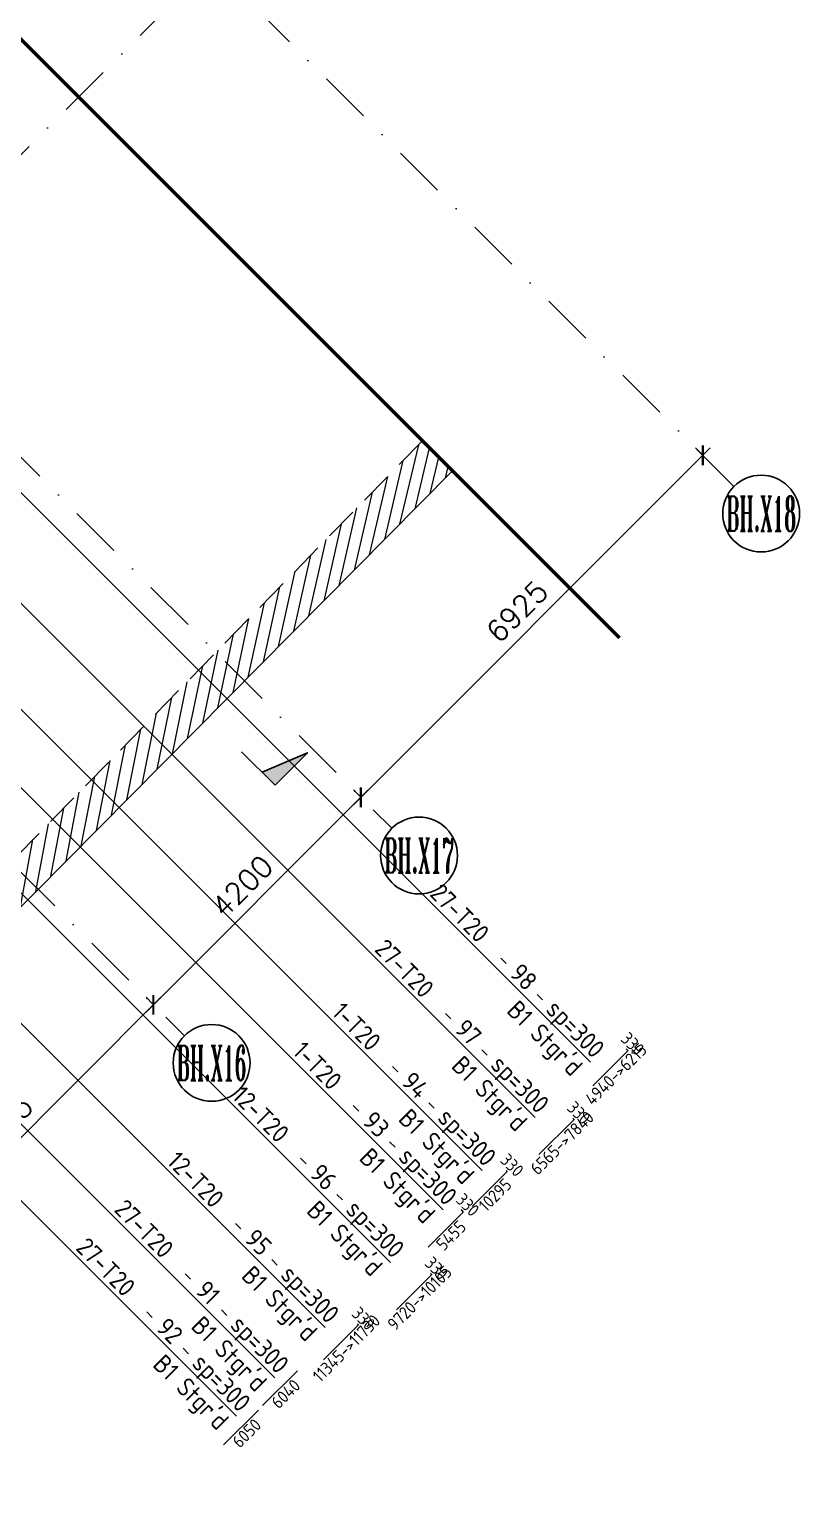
# Model space of a CAD drawing. Extents: x 660761725 to 1323371458, y 2734871439 to 5470067957.
# Drawn here: x 661364247 to 661375273, y 2735056324 to 2735077402 of the extents above; entities that cross this region are included whole.
import ezdxf
from ezdxf.enums import TextEntityAlignment as Align

# ---------------------------------------------------------------- set-up
doc = ezdxf.new("R2010")
doc.units = 0
for name, pattern in [('AXES', [1.95, 1.2, -0.25, 0.25, -0.25]), ('CENTER2', [28.575000000000003, 19.05, -3.175, 3.175, -3.175]), ('Hidden', [714.375, 476.25, -238.125]), ('sbp_axis_short', [10, 5, -2.5, 0, -2.5])]:
    doc.linetypes.add(name, pattern=pattern)
doc.layers.add('A-DETL', color=5, linetype='Continuous', lineweight=9, true_color=0x0000ff)
for name, color, linetype, lineweight in [('A-FLOR-PATT', 7, 'Continuous', 15), ('A-ROOF', 7, 'Continuous', 15), ('S-GRID', 7, 'Continuous', 9), ('S-GRID-IDEN', 7, 'Continuous', 13), ('S-MATCH LNE', 5, 'CENTER2', 40)]:
    doc.layers.add(name, color=color, linetype=linetype, lineweight=lineweight)
for name, color, linetype in [('S-AXIS', 20, 'AXES'), ('S-DIMO', 100, 'Continuous'), ('S-RDIMO', 8, 'Continuous'), ('S-RSYMB', 7, 'Continuous'), ('S-SCEL-INDT', 222, 'Continuous'), ('S-SIMPLETEXT', 7, 'Continuous')]:
    doc.layers.add(name, color=color, linetype=linetype)
doc.styles.add('ARMACAD', font='isocp.shx')
doc.styles.add('ROMANS', font='romans.shx')
doc.styles.add('ROMANT', font='romant')
doc.dimstyles.new('S-DIMO-100', dxfattribs={"dimscale": 100, "dimtxt": 3, "dimasz": 2, "dimexe": 1.5, "dimexo": 1.5, "dimgap": 1.5, "dimtad": 1, "dimdec": 0, "dimzin": 12, "dimdsep": 46, "dimtxsty": 'ROMANS', "dimblk": 'ARCHTICK', "dimcen": 0.09, "dimdle": 1.5, "dimclrd": 8, "dimclre": 8, "dimclrt": 4, "dimadec": 0, "dimazin": 3, "dimtfac": 1, "dimtdec": 0, "dimtix": 1, "dimtmove": 1, "dimatfit": 3, "dimfxl": 1, "dimtolj": 1, "dimtzin": 0, "dimarcsym": 0})

# ---------------------------------------------------------------- blocks, each defined once
blk = doc.blocks.new('_ARCHTICK')
at = {"color": 0, "linetype": 'ByBlock', "const_width": 0.15}
blk.add_lwpolyline([(-0.5, -0.5), (0.5, 0.5)], dxfattribs=at)
blk = doc.blocks.new('*D121')
at = {"layer": 'S-DIMO', "color": 8, "lineweight": -2, "transparency": 16777216}
for p, q in [((662698866.204118, 2734567715.402343), (662693757.3567626, 2734562606.55671)), ((662698754.0712415, 2734567615.403187), (662698654.0720837, 2734567715.402379)), ((662693857.3567817, 2734562718.688727), (662693757.3567984, 2734562818.688745))]:
    blk.add_line(p, q, dxfattribs=at)
at = {"layer": 'S-DIMO', "color": 8, "lineweight": -2, "transparency": 16777216, "xscale": 200, "yscale": 200, "zscale": 200}
for p, rotation in [((662698760.138083, 2734567609.336344), 44.99999034024764), ((662693863.4227977, 2734562712.622709), 224.9999903402476)]:
    blk.add_blockref('_ARCHTICK', p, dxfattribs=dict(at, rotation=rotation))
at = {"layer": 'S-DIMO', "color": 4, "transparency": 16777216, "insert": (662696099.6484418, 2734565373.111597), "char_height": 300, "width": 199.5440968434552, "attachment_point": 5, "rotation": 44.999990340247656, "style": 'ROMANS'}
blk.add_mtext('\\A1;6925', dxfattribs=at)
blk = doc.blocks.new('*D122')
at = {"layer": 'S-DIMO', "color": 8, "lineweight": -2, "transparency": 16777216}
for p, q in [((662693969.4893334, 2734562818.688209), (662690787.5082815, 2734559636.70823)), ((662693857.3567817, 2734562718.688727), (662693757.3572989, 2734562818.688244)), ((662690887.5083007, 2734559748.840247), (662690787.5083172, 2734559848.840264))]:
    blk.add_line(p, q, dxfattribs=at)
at = {"layer": 'S-DIMO', "color": 8, "lineweight": -2, "transparency": 16777216, "xscale": 200, "yscale": 200, "zscale": 200}
for p, rotation in [((662693863.4232981, 2734562712.622209), 44.99999034024764), ((662690893.5743165, 2734559742.774229), 224.9999903402476)]:
    blk.add_blockref('_ARCHTICK', p, dxfattribs=dict(at, rotation=rotation))
at = {"layer": 'S-DIMO', "color": 4, "transparency": 16777216, "insert": (662692166.3668088, 2734561439.830289), "char_height": 300, "width": 199.5440968434552, "attachment_point": 5, "rotation": 44.999990340247656, "style": 'ROMANS'}
blk.add_mtext('\\A1;4200', dxfattribs=at)
blk = doc.blocks.new('*D123')
at = {"layer": 'S-DIMO', "color": 8, "lineweight": -2, "transparency": 16777216}
for p, q in [((662690999.6410098, 2734559848.83957), (662686880.7433155, 2734555729.943264)), ((662690887.5083007, 2734559748.840247), (662690787.5089755, 2734559848.839605)), ((662686980.7433349, 2734555842.075281), (662686880.7433512, 2734555942.075298))]:
    blk.add_line(p, q, dxfattribs=at)
at = {"layer": 'S-DIMO', "color": 8, "lineweight": -2, "transparency": 16777216, "xscale": 200, "yscale": 200, "zscale": 200}
for p, rotation in [((662690893.5749748, 2734559742.773571), 44.99999034024764), ((662686986.8093505, 2734555836.009264), 224.9999903402476)]:
    blk.add_blockref('_ARCHTICK', p, dxfattribs=dict(at, rotation=rotation))
at = {"layer": 'S-DIMO', "color": 4, "transparency": 16777216, "insert": (662688728.0601642, 2734558001.523488), "char_height": 300, "width": 199.5440968434552, "attachment_point": 5, "rotation": 44.999990340247656, "style": 'ROMANS'}
blk.add_mtext('\\A1;5525', dxfattribs=at)
blk = doc.blocks.new('*U1142')
at = {"layer": 'S-AXIS', "color": 3, "linetype": 'Continuous'}
blk.add_circle((0, 5.5), 5.5, dxfattribs=at)
at = {"layer": 'S-AXIS', "color": 3, "linetype": 'Continuous', "ltscale": 0.5, "style": 'ROMANT', "width": 0.4, "flags": 8}
blk.add_attdef('A', text='', height=5, dxfattribs=at).set_placement((0, 5.5), align=Align.MIDDLE_CENTER)
blk = doc.blocks.new('*U1141')
at = {"layer": 'S-SCEL-INDT'}
blk.add_line((-1.598034076772778e-05, -9.017526509425661), (-4.236298395894313e-05, 0), dxfattribs=at)
blk.add_lwpolyline([(-1.598034251388655e-05, -9.017526509426535), (-2.729673832266011e-05, -5.517526509764139), (8.74998401881464, -9.017498218424205), (-1.598034251388655e-05, -9.017526509426535)], dxfattribs=at)
blk.add_solid([(8.749984018815223, -9.017498218424496), (-1.598034076772778e-05, -9.017526509423043), (4.374978361036412, -7.267512364094754), (-2.729674239717861e-05, -5.517526509763265)], dxfattribs=at)
blk = doc.blocks.new('I am… Limitless.')
at = {"layer": 'S-SCEL-INDT', "xscale": 75.00000000000088, "yscale": 75.00000000000088, "zscale": 75.00000000000088, "rotation": 45.05050549450826}
blk.add_blockref('*U1141', (662404945.193927, 2734563363.562346), dxfattribs=at)
blk = doc.blocks.new('I am… Atomic.')
at = {"layer": 'A-FLOR-PATT', "transparency": 33554600}
h = blk.add_hatch(dxfattribs=at)
h.set_pattern_fill('ANSI31', color=8, scale=50, angle=30, style=0)
h.set_pattern_definition([(74.99999999999999, (0, 0), (-153.3407249233896, 41.08752341002518), [])])
h.paths.add_polyline_path([(662379129.8428366, 2734572854.771638), (662378841.1105785, 2734572643.884321), (662379625.867961, 2734571935.721013), (662379914.8579589, 2734572146.375746)])
h.paths.add_polyline_path([(662407967.0689715, 2734567385.984937), (662407536.2223183, 2734567816.83159), (662398987.1276885, 2734559064.274018), (662393889.4056096, 2734562560.874372), (662393685.5193458, 2734562336.933021), (662399210.0475222, 2734558547.58027)])
at = {"layer": 'A-DETL', "color": 8, "linetype": 'Hidden', "lineweight": 9, "flags": 128}
blk.add_lwpolyline([(662407536.2223183, 2734567816.83159), (662398987.1276886, 2734559064.274018)], dxfattribs=at)
at = {"layer": 'A-ROOF', "color": 8, "lineweight": 13}
blk.add_lwpolyline([(662399210.0475222, 2734558547.58027), (662407967.0689714, 2734567385.984937)], dxfattribs=at)
at = {"layer": 'S-MATCH LNE', "ltscale": 50, "const_width": 50}
blk.add_lwpolyline([(662392634.5624754, 2734582718.491432), (662410357.5035155, 2734564995.550393)], dxfattribs=at)
blk = doc.blocks.new('cadf_10')
at = {"color": 1}
for p, q in [((-4.158496580606208, 1.201089783226742), (-5.644468778018359, 1.201089783226742)), ((4.158496580606207, 1.201089783226742), (5.644468778018359, 1.201089783226742))]:
    blk.add_line(p, q, dxfattribs=at)
at = {"style": 'ARMACAD'}
for tag, p in [('$COM1', (-10.93526643674234, 2.542619974829577)), ('$COM2', (-9.757982686735758, -5.302973364669228))]:
    blk.add_attdef(tag, text='', height=3.5, dxfattribs=at).set_placement(p, align=Align.BOTTOM_RIGHT)
at = {"color": 1, "style": 'ARMACAD'}
blk.add_attdef('$NUM', text='', height=3.5, dxfattribs=at).set_placement((0, 0), align=Align.CENTER)
blk = doc.blocks.new('*U474', base_point=(661363907.0387882, 2735062592.294371))
at = {"layer": 'S-RSYMB'}
blk.add_lwpolyline([(661363907.0387882, 2735062342.294384), (661364407.0387882, 2735062842.294357)], dxfattribs=at)
at = {"layer": 'S-RSYMB', "style": 'ARMACAD'}
blk.add_attdef('D0', text='', height=180, rotation=44.99999841494726, dxfattribs=at).set_placement((661364238.3560658, 2735062510.977088), align=Align.MIDDLE_CENTER)
blk = doc.blocks.new('*U475', base_point=(661368085.8936762, 2735056779.418417))
at = {"layer": 'S-RSYMB'}
blk.add_lwpolyline([(661368085.8936762, 2735056529.418431), (661368585.8936762, 2735057029.418404)], dxfattribs=at)
at = {"layer": 'S-RSYMB', "style": 'ARMACAD'}
blk.add_attdef('D0', text='', height=180, rotation=44.99999841097804, dxfattribs=at).set_placement((661368417.2109537, 2735056698.101135), align=Align.MIDDLE_CENTER)
blk = doc.blocks.new('*U476', base_point=(661371041.7998981, 2735059735.324466))
at = {"layer": 'S-RSYMB'}
blk.add_lwpolyline([(661370812.4790992, 2735059468.210585), (661371309.1466014, 2735059964.877885, 0.4142135623730951), (661371309.1466048, 2735059980.968599), (661371287.6768664, 2735060002.438346)], format="xyb", dxfattribs=at)
at = {"layer": 'S-RSYMB', "style": 'ARMACAD'}
for tag, rotation, p in [('D1', 314.9999882961271, (661371379.729032, 2735060073.020736)), ('D0', 44.9999883284289, (661371142.1301136, 2735059635.226939))]:
    blk.add_attdef(tag, text='', height=180, rotation=rotation, dxfattribs=at).set_placement(p, align=Align.MIDDLE_CENTER)
blk = doc.blocks.new('*U477', base_point=(661372904.4536401, 2735061597.978099))
at = {"layer": 'S-RSYMB'}
blk.add_lwpolyline([(661372668.4772724, 2735061338.961199), (661373166.7214508, 2735061837.205196, 0.4142135623730951), (661373166.7214524, 2735061845.683049), (661373155.4095064, 2735061856.994999)], format="xyb", dxfattribs=at)
at = {"layer": 'S-RSYMB', "style": 'ARMACAD'}
for tag, rotation, p in [('D1', 314.9999895896032, (661373242.382774, 2735061932.656289)), ('D0', 44.99998957343585, (661372998.9166266, 2735061506.765903))]:
    blk.add_attdef(tag, text='', height=180, rotation=rotation, dxfattribs=at).set_placement(p, align=Align.MIDDLE_CENTER)
blk = doc.blocks.new('*U478', base_point=(661369407.6424729, 2735058101.167137))
at = {"layer": 'S-RSYMB'}
blk.add_lwpolyline([(661369170.7541888, 2735057843.259667), (661369669.2144, 2735058341.719697, 0.4142135623730951), (661369669.2144003, 2735058349.154455), (661369659.294249, 2735058359.074606)], format="xyb", dxfattribs=at)
at = {"layer": 'S-RSYMB', "style": 'ARMACAD'}
for tag, rotation, p in [('D1', 314.9999984353111, (661369745.5716068, 2735058435.431808)), ('D0', 44.99998957397808, (661369501.3015594, 2735058011.172388))]:
    blk.add_attdef(tag, text='', height=180, rotation=rotation, dxfattribs=at).set_placement(p, align=Align.MIDDLE_CENTER)
blk = doc.blocks.new('*U479', base_point=(661370083.0598919, 2735058776.584516))
at = {"layer": 'S-RSYMB'}
blk.add_lwpolyline([(661369847.223101, 2735058517.39784), (661370345.4342183, 2735059015.608754, 0.4142135623730951), (661370345.4342185, 2735059024.246243), (661370333.909269, 2735059035.771193)], format="xyb", dxfattribs=at)
at = {"layer": 'S-RSYMB', "style": 'ARMACAD'}
for tag, rotation, p in [('D1', 314.9999984353111, (661370420.9890258, 2735059111.325995)), ('D0', 44.99998832962864, (661370177.6459229, 2735058685.186))]:
    blk.add_attdef(tag, text='', height=180, rotation=rotation, dxfattribs=at).set_placement(p, align=Align.MIDDLE_CENTER)
blk = doc.blocks.new('*U480', base_point=(661372360.6995844, 2735061054.224075))
at = {"layer": 'S-RSYMB'}
blk.add_lwpolyline([(661372127.0608615, 2735060792.363257), (661372624.7512621, 2735061290.053479, 0.4142135623730951), (661372624.7512641, 2735061301.205207), (661372609.8715838, 2735061316.084893)], format="xyb", dxfattribs=at)
at = {"layer": 'S-RSYMB', "style": 'ARMACAD'}
for tag, rotation, p in [('D1', 314.9999897356408, (661372698.6287183, 2735061389.962315)), ('D0', 44.99998970834604, (661372457.223327, 2735060959.891074))]:
    blk.add_attdef(tag, text='', height=180, rotation=rotation, dxfattribs=at).set_placement(p, align=Align.MIDDLE_CENTER)
blk = doc.blocks.new('*U481', base_point=(661373153.3355417, 2735061846.859985))
at = {"layer": 'S-RSYMB'}
blk.add_lwpolyline([(661372922.2706679, 2735061581.867898), (661373419.3513341, 2735062078.948365, 0.4142135623730951), (661373419.351337, 2735062093.044148), (661373400.5434216, 2735062111.852071)], format="xyb", dxfattribs=at)
at = {"layer": 'S-RSYMB', "style": 'ARMACAD'}
for tag, rotation, p in [('D1', 314.9999884630272, (661373491.2646756, 2735062183.765374)), ('D0', 44.99998851071742, (661373252.1282644, 2735061749.090836))]:
    blk.add_attdef(tag, text='', height=180, rotation=rotation, dxfattribs=at).set_placement(p, align=Align.MIDDLE_CENTER)
blk = doc.blocks.new('I am… All Range.')
at = {"layer": 'S-GRID', "color": 8, "linetype": 'sbp_axis_short', "lineweight": 13, "ltscale": 150}
for p, q in [((662699205.5044558, 2734567163.969937), (662676662.055647, 2734589707.418746)), ((662671765.3411871, 2734584810.704287), (662694307.7183684, 2734562268.327105)), ((662668795.4927062, 2734581840.855805), (662691337.8698875, 2734559298.478624)), ((662627061.1529542, 2734509978.252891), (662693164.7237693, 2734576081.823706))]:
    blk.add_line(p, q, dxfattribs=at)
at = {"layer": 'S-GRID-IDEN', "color": 9}
ref = blk.add_blockref('*U1142', (662699594.421044, 2734566225.069067), dxfattribs=dict(at, xscale=100.0000000000075, yscale=100, zscale=100.0000000000028, rotation=359.9999999381469))
ref.add_attrib('A', 'BH.X18', dxfattribs={"layer": 'S-AXIS', "color": 3, "linetype": 'Continuous', "ltscale": 0.5, "height": 499.9999999999999, "rotation": 359.9999999381469, "style": 'ROMANT', "width": 0.4000000000000299}).set_placement((662699594.4210446, 2734566775.069067), align=Align.MIDDLE_CENTER)
ref = blk.add_blockref('*U1142', (662694696.6349566, 2734561329.426235), dxfattribs=dict(at, xscale=100.0000000000075, yscale=100, zscale=100.0000000000028, rotation=359.9999999381469))
ref.add_attrib('A', 'BH.X17', dxfattribs={"layer": 'S-AXIS', "color": 3, "linetype": 'Continuous', "ltscale": 0.5, "height": 499.9999999999999, "rotation": 359.9999999381469, "style": 'ROMANT', "width": 0.4000000000000299}).set_placement((662694696.6349572, 2734561879.426234), align=Align.MIDDLE_CENTER)
ref = blk.add_blockref('*U1142', (662691726.7864757, 2734558359.577754), dxfattribs=dict(at, xscale=100.0000000000075, yscale=100, zscale=100.0000000000028, rotation=359.9999999381469))
ref.add_attrib('A', 'BH.X16', dxfattribs={"layer": 'S-AXIS', "color": 3, "linetype": 'Continuous', "ltscale": 0.5, "height": 499.9999999999999, "rotation": 359.9999999381469, "style": 'ROMANT', "width": 0.4000000000000299}).set_placement((662691726.7864763, 2734558909.577753), align=Align.MIDDLE_CENTER)
at = {"layer": 'S-DIMO', "color": 3}
for base, p1, p2, picture, middle in [((662693863.4227977, 2734562712.622709), (662698860.1372409, 2734567509.337152), (662693963.4227811, 2734562612.622693), '*D121', (662696099.6484418, 2734565373.111597)), ((662690893.5743165, 2734559742.774229), (662693963.4227811, 2734562612.622693), (662690993.5743002, 2734559642.774212), '*D122', (662692166.3668088, 2734561439.830289)), ((662686986.8093505, 2734555836.009264), (662690993.5743002, 2734559642.774212), (662687086.809334, 2734555736.009246), '*D123', (662688728.0601642, 2734558001.523488))]:
    dim = blk.add_linear_dim(base=base, p1=p1, p2=p2, angle=44.99999034024766, dimstyle='S-DIMO-100', dxfattribs=at)
    dim.commit()
    dim.dimension.update_dxf_attribs({"geometry": picture, "text_midpoint": middle})

msp = doc.modelspace()

# ---------------------------------------------------------------- linework, layer by layer
at = {"layer": 'S-RDIMO'}
for p, q in [((661359383.1927887, 2735075510.937526), (661372279.706576, 2735062614.422981)), ((661358484.7772728, 2735074824.08118), (661371487.0706186, 2735061821.787072)), ((661360528.0591992, 2735071264.157417), (661370728.7497603, 2735061063.466258)), ((661360073.2594827, 2735070597.799505), (661370168.1709325, 2735060502.887463)), ((661359026.320523, 2735070136.79404), (661369414.1986889, 2735059748.915263)), ((661357987.364301, 2735069309.396833), (661368481.0219446, 2735058815.738574))]:
    msp.add_line(p, q, dxfattribs=at)
for points in [[(661354864.0329877, 2735070991.780107), (661367760.5478317, 2735058095.264502)], [(661354209.9703841, 2735070549.276503), (661367212.2647104, 2735057546.981414)]]:
    msp.add_lwpolyline(points, dxfattribs=at)

# ---------------------------------------------------------------- block references
at = {"layer": 'S-AXIS'}
for name, p in [('I am… All Range.', (-1324871.764261603, 503695.4297404289)), ('I am… Atomic.', (-1037661.144730687, 503695.4297404289)), ('I am… Limitless.', (-1037661.144730687, 503695.4297404289))]:
    msp.add_blockref(name, p, dxfattribs=at)
at = {"layer": 'S-RSYMB'}
for name, p, values in [('*U481', (661372544.6253403, 2735062541.203068, -1e-08), {'D0': '4940->6215', 'D1': '330'}), ('*U480', (661371775.4678346, 2735061554.086388, -1e-08), {'D0': '6565->7840', 'D1': '330'}), ('*U477', (661370819.2397017, 2735060806.553966, -1e-08), {'D0': '10295', 'D1': '330'}), ('*U476', (661370183.0968571, 2735060235.203493, -1e-08), {'D0': '5455', 'D1': '330'}), ('*U479', (661369738.5028585, 2735059330.442767, -1e-08), {'D0': '9720->10105', 'D1': '330'}), ('*U478', (661368691.6809723, 2735058609.808401, -1e-08), {'D0': '11345->11730', 'D1': '330'}), ('*U474', (661367584.1714901, 2735057947.781964), {'D0': '6040'}), ('*U475', (661367025.3621684, 2735057385.150541), {'D0': '6050'})]:
    msp.add_blockref(name, p, dxfattribs=at).add_auto_attribs(values)
at = {"layer": 'S-SIMPLETEXT'}
ref = msp.add_blockref('cadf_10', (661371230.1173389, 2735063743.561796), dxfattribs=dict(at, xscale=74.99999998083516, yscale=75, zscale=75, rotation=314.9999983257133))
ref.add_attrib('$NUM', '98', dxfattribs={"color": 1, "height": 262.5, "rotation": 315, "style": 'ARMACAD', "flags": 2}).set_placement((661371230.1173389, 2735063743.561796), align=Align.CENTER)
ref.add_attrib('$COM1', '27-T20         sp=300', dxfattribs={"height": 262.5, "rotation": 315, "style": 'ARMACAD', "flags": 2}).set_placement((661372319.4813336, 2735062654.197737), align=Align.RIGHT)
ref = msp.add_blockref('cadf_10', (661370437.4813815, 2735062950.925886), dxfattribs=dict(at, xscale=74.99999998083516, yscale=75, zscale=75, rotation=314.9999983257133))
ref.add_attrib('$NUM', '97', dxfattribs={"color": 1, "height": 262.5, "rotation": 315, "style": 'ARMACAD', "flags": 2}).set_placement((661370437.4813815, 2735062950.925886), align=Align.CENTER)
ref.add_attrib('$COM1', '27-T20         sp=300', dxfattribs={"height": 262.5, "rotation": 315, "style": 'ARMACAD', "flags": 2}).set_placement((661371526.8453763, 2735061861.561827), align=Align.RIGHT)
ref = msp.add_blockref('cadf_10', (661369679.1605232, 2735062192.605072), dxfattribs=dict(at, xscale=74.99999998083516, yscale=75, zscale=75, rotation=314.9999983257133))
ref.add_attrib('$NUM', '94', dxfattribs={"color": 1, "height": 262.5, "rotation": 315, "style": 'ARMACAD', "flags": 2}).set_placement((661369679.1605232, 2735062192.605072), align=Align.CENTER)
ref.add_attrib('$COM1', '1-T20         sp=300', dxfattribs={"height": 262.5, "rotation": 315, "style": 'ARMACAD', "flags": 2}).set_placement((661370768.5245179, 2735061103.241014), align=Align.RIGHT)
ref = msp.add_blockref('cadf_10', (661369118.5816953, 2735061632.026277), dxfattribs=dict(at, xscale=74.99999998083516, yscale=75, zscale=75, rotation=314.9999983257133))
ref.add_attrib('$NUM', '93', dxfattribs={"color": 1, "height": 262.5, "rotation": 315, "style": 'ARMACAD', "flags": 2}).set_placement((661369118.5816953, 2735061632.026277), align=Align.CENTER)
ref.add_attrib('$COM1', '1-T20         sp=300', dxfattribs={"height": 262.5, "rotation": 315, "style": 'ARMACAD', "flags": 2}).set_placement((661370207.9456902, 2735060542.662218), align=Align.RIGHT)
ref = msp.add_blockref('cadf_10', (661368364.6094518, 2735060878.054078), dxfattribs=dict(at, xscale=74.99999998083517, yscale=75, zscale=75, rotation=314.9999983257133))
ref.add_attrib('$NUM', '96', dxfattribs={"color": 1, "height": 262.5, "rotation": 315, "style": 'ARMACAD', "flags": 2}).set_placement((661368364.6094518, 2735060878.054078), align=Align.CENTER)
ref.add_attrib('$COM1', '12-T20         sp=300', dxfattribs={"height": 262.5, "rotation": 315, "style": 'ARMACAD', "flags": 2}).set_placement((661369453.9734465, 2735059788.690019), align=Align.RIGHT)
ref = msp.add_blockref('cadf_10', (661367431.4327075, 2735059944.877388), dxfattribs=dict(at, xscale=74.99999998083517, yscale=75, zscale=75, rotation=314.9999983257133))
ref.add_attrib('$NUM', '95', dxfattribs={"color": 1, "height": 262.5, "rotation": 315, "style": 'ARMACAD', "flags": 2}).set_placement((661367431.4327075, 2735059944.877388), align=Align.CENTER)
ref.add_attrib('$COM1', '12-T20         sp=300', dxfattribs={"height": 262.5, "rotation": 315, "style": 'ARMACAD', "flags": 2}).set_placement((661368520.7967023, 2735058855.51333), align=Align.RIGHT)
ref = msp.add_blockref('cadf_10', (661366710.9585946, 2735059224.403316), dxfattribs=dict(at, xscale=74.99999998083514, yscale=75, zscale=75, rotation=314.9999983257133))
ref.add_attrib('$NUM', '91', dxfattribs={"color": 1, "height": 262.5, "rotation": 315, "style": 'ARMACAD', "flags": 2}).set_placement((661366710.9585946, 2735059224.403316), align=Align.CENTER)
ref.add_attrib('$COM1', '27-T20         sp=300', dxfattribs={"height": 262.5, "rotation": 315, "style": 'ARMACAD', "flags": 2}).set_placement((661367800.3225893, 2735058135.039258), align=Align.RIGHT)
ref = msp.add_blockref('cadf_10', (661366162.6754733, 2735058676.120228), dxfattribs=dict(at, xscale=74.99999998083516, yscale=75, zscale=75, rotation=314.9999983257133))
ref.add_attrib('$NUM', '92', dxfattribs={"color": 1, "height": 262.5, "rotation": 315, "style": 'ARMACAD', "flags": 2}).set_placement((661366162.6754733, 2735058676.120228), align=Align.CENTER)
ref.add_attrib('$COM1', '27-T20         sp=300', dxfattribs={"height": 262.5, "rotation": 315, "style": 'ARMACAD', "flags": 2}).set_placement((661367252.039468, 2735057586.75617), align=Align.RIGHT)

# ---------------------------------------------------------------- texts
at = {"layer": 'S-SIMPLETEXT', "style": 'ARMACAD'}
for p in [(661372006.6294403, 2735062394.47215), (661371213.9934835, 2735061601.836239), (661370455.6726253, 2735060843.515426), (661369895.0937972, 2735060282.936631), (661369141.1215541, 2735059528.964431), (661368207.9448097, 2735058595.787741), (661367487.4706962, 2735057875.313671), (661366939.187576, 2735057327.030583)]:
    msp.add_text("B1 Stgr'd", height=262.4999999999999, rotation=315, dxfattribs=at).set_placement(p, align=Align.RIGHT)

doc.saveas('drawing.dxf')
